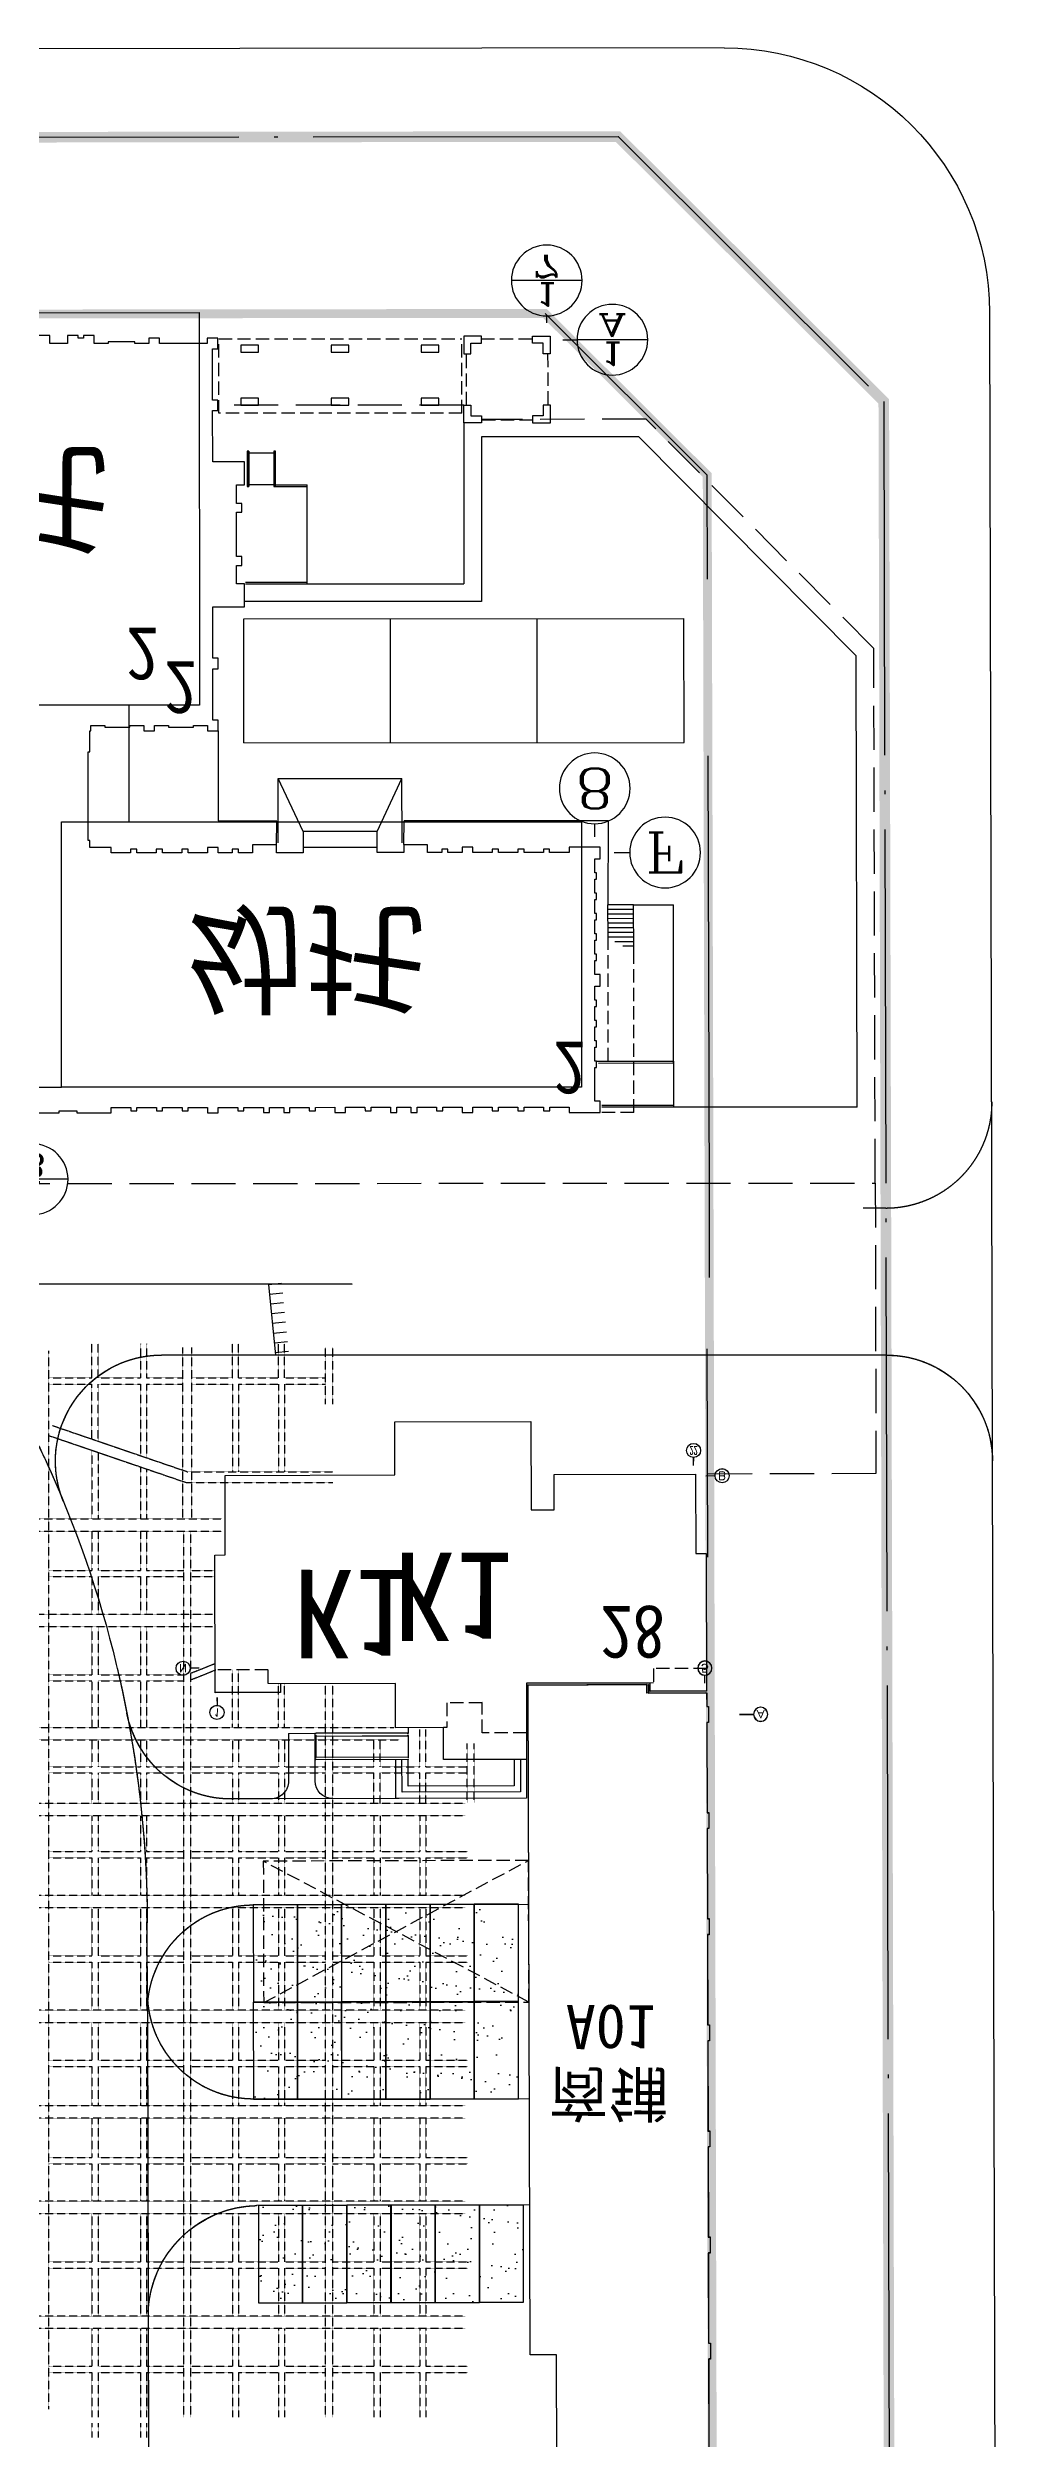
# Model space of a CAD drawing. Extents: x -1348811 to 123514, y -640545 to 749356.
# Drawn here: x -521983 to -468283, y 192568 to 327737 of the extents above; entities that cross this region are included whole.
import ezdxf
from ezdxf.enums import TextEntityAlignment as Align

# ---------------------------------------------------------------- set-up
doc = ezdxf.new("R2010")
doc.units = 0
doc.header["$LTSCALE"] = 10
doc.header["$MEASUREMENT"] = 0
for name, pattern in [('DASH', [0.35, 0.25, -0.1]), ('DASHDOT', [25.4, 12.7, -6.35, 0, -6.35]), ('DASHED2', [0.375, 0.25, -0.125]), ('DOTE', [2.42, 2, -0.2, 0.02, -0.2])]:
    doc.linetypes.add(name, pattern=pattern)
doc.layers.get('0').update_dxf_attribs({"linetype": 'CONTINUOUS'})
for name, color, linetype in [('AXIS', 3, 'CONTINUOUS'), ('AXIS_TEXT', 7, 'CONTINUOUS'), ('BEAM', 4, 'DASHED2'), ('BEAM_SE', 144, 'DASHED2'), ('BG', 40, 'CONTINUOUS'), ('car', 62, 'CONTINUOUS'), ('PUB_HATCH', 9, 'CONTINUOUS'), ('road', 7, 'CONTINUOUS'), ('STAIR', 9, 'CONTINUOUS'), ('STAIRS', 9, 'CONTINUOUS'), ('WINDOW', 4, 'CONTINUOUS'), ('商铺', 7, 'CONTINUOUS'), ('围墙', 6, 'CONTINUOUS'), ('图框', 7, 'CONTINUOUS'), ('层数', 252, 'CONTINUOUS'), ('控制线', 5, 'CONTINUOUS'), ('楼号', 252, 'CONTINUOUS'), ('消防登高场地', 3, 'CONTINUOUS'), ('道路名', 7, 'CONTINUOUS'), ('铺地', 142, 'CONTINUOUS'), ('面积', 5, 'CONTINUOUS'), ('高层住宅轮廓线', 7, 'CONTINUOUS')]:
    doc.layers.add(name, color=color, linetype=linetype)
doc.styles.add('2', font='')
doc.styles.add('_TCH_AXIS', font='COMPLEX', dxfattribs={"bigfont": 'GBCBIG'})
doc.styles.add('COMPLEX', font='COMPLEX')
doc.styles.add('黑体', font='simhei.ttf')
doc.styles.get('2').set_extended_font_data('SimSun')

# ---------------------------------------------------------------- blocks, each defined once
blk = doc.blocks.new('_AXISO')
blk.add_circle((0, 0), 0.5)
at = {"layer": 'AXIS_TEXT', "style": 'COMPLEX', "width": 1.041667}
blk.add_attdef('A', text='', height=0.56, dxfattribs=at).set_placement((-0.25, -0.28), (0.25, -0.28), align=Align.FIT)
blk = doc.blocks.new('j11')
at = {"layer": 'AXIS'}
for p, q in [((-9.37, 18.67), (-9.25, 19.11)), ((-10.77, 17.34), (-11.26, 17.47)), ((13.25, -1), (13.14, -1.43)), ((14.07, -0.62), (14.57, -0.76))]:
    blk.add_line(p, q, dxfattribs=at)
at = {"layer": 'STAIR'}
for p, q in [((-3.41, 19.33), (-3.1, 20.48)), ((1.63, 17.95), (1.94, 19.11)), ((2.06, 19.55), (2.06, 19.55)), ((1.51, 17.52), (1.59, 17.81))]:
    blk.add_line(p, q, dxfattribs=at)
for points in [[(-3.08, 20.53), (-3.1, 20.48), (1.94, 19.11), (1.95, 19.16)], [(1.97, 19.21), (1.98, 19.26), (-3.06, 20.63), (-3.07, 20.58)], [(8.45, 17.5), (8.45, 17.5), (9.02, 19.62), (1.88, 21.56), (1.31, 19.44)], [(8.11, 17.59), (8.59, 19.37), (2.13, 21.13), (1.64, 19.35)], [(7.77, 17.68), (8.16, 19.13), (2.38, 20.7), (1.98, 19.26)], [(1.6, 17.86), (1.59, 17.81), (-3.45, 19.18), (-3.44, 19.23)], [(-3.42, 19.28), (-3.41, 19.33), (1.63, 17.95), (1.61, 17.91)]]:
    blk.add_lwpolyline(points, dxfattribs=at)
at = {"layer": '高层住宅轮廓线'}
blk.add_lwpolyline([(-9.54, 18.44), (-11.58, 10.93), (-11.01, 10.77), (-12.19, 6.43), (-2.93, 3.91), (-3.71, 1.01), (3.71, -1.01), (5.03, 3.81), (6.28, 3.47), (5.76, 1.54), (13.48, -0.56), (14.66, 3.78), (15.24, 3.62), (17.28, 11.13), (14.2, 11.97), (14.07, 11.52), (7.32, 13.35), (8.45, 17.5), (3.91, 18.73), (3.44, 16.99), (0.83, 17.7), (0.18, 15.29), (-6.1, 17), (-5.97, 17.46), (-5.97, 17.46), (-5.97, 17.46), (-9.54, 18.44)], dxfattribs=at)
at = {"layer": '高层住宅轮廓线', "linetype": 'DASH', "ltscale": 0.3}
for points in [[(-6.1, 17), (-6.78, 17.16), (-6.98, 16.41), (-9.88, 17.2)], [(8.05, 16.05), (5.64, 16.71), (5.19, 15.06), (3.26, 15.59), (3.63, 16.94), (3.44, 16.99)], [(16.95, 9.89), (14.05, 10.68), (14.26, 11.46), (14.07, 11.52)]]:
    blk.add_lwpolyline(points, dxfattribs=at)
at = {"layer": 'AXIS'}
ref = blk.add_blockref('_AXISO', (-9.15, 19.49), dxfattribs=dict(at, xscale=-0.8000000000032428, yscale=0.8000000000029104, zscale=0.8, rotation=344.7617209978861))
ref.add_attrib('A', '1', dxfattribs={"layer": 'AXIS_TEXT', "height": 0.453, "rotation": 344.7617, "style": '_TCH_AXIS', "width": 2.333333}).set_placement((-9.43, 19.33), (-8.99, 19.22), align=Align.FIT)
ref = blk.add_blockref('_AXISO', (-11.65, 17.58), dxfattribs=dict(at, xscale=-0.8000000000032428, yscale=0.8000000000029104, zscale=0.8, rotation=344.7617209978861))
ref.add_attrib('A', 'N', dxfattribs={"layer": 'AXIS_TEXT', "height": 0.453, "rotation": 344.7617, "style": '_TCH_AXIS', "width": 1.105263}).set_placement((-11.93, 17.42), (-11.49, 17.3), align=Align.FIT)
ref = blk.add_blockref('_AXISO', (13.03, -1.82), dxfattribs=dict(at, xscale=-0.8000000000032429, yscale=0.8000000000029104, zscale=0.8, rotation=344.761720997886))
ref.add_attrib('A', '22', dxfattribs={"layer": 'AXIS_TEXT', "height": 0.453, "rotation": 344.7617, "style": '_TCH_AXIS', "width": 0.617647}).set_placement((12.75, -1.98), (13.19, -2.1), align=Align.FIT)
ref = blk.add_blockref('_AXISO', (14.96, -0.86), dxfattribs=dict(at, xscale=-0.8000000000032429, yscale=0.8000000000029104, zscale=0.8, rotation=344.761720997886))
ref.add_attrib('A', 'B', dxfattribs={"layer": 'AXIS_TEXT', "height": 0.453, "rotation": 344.7617, "style": '_TCH_AXIS', "width": 1.235294}).set_placement((14.68, -1.02), (15.11, -1.14), align=Align.FIT)
blk = doc.blocks.new('sp3')
at = {"layer": 'AXIS'}
for p, q in [((1.6, 50.18), (1.6, 50.71)), ((0.27, 48.2), (-0.48, 48.2)), ((11.95, 1.7), (12.75, 1.7)), ((10, -0.08), (10, -0.52))]:
    blk.add_line(p, q, dxfattribs=at)
at = {"layer": '高层住宅轮廓线'}
blk.add_lwpolyline([(10.1, 49.9), (1.5, 49.9), (1.5, 37.88), (0, 37.88), (0, 0), (6.8, 0), (6.8, 0.48), (10.1, 0.48), (10.1, 1.25), (10.2, 1.25), (10.2, 2.15), (10.1, 2.15), (10.1, 7.25), (10.2, 7.25), (10.2, 8.15), (10.1, 8.15), (10.1, 13.25), (10.2, 13.25), (10.2, 14.15), (10.1, 14.15), (10.1, 19.25), (10.2, 19.25), (10.2, 20.15), (10.1, 20.15), (10.1, 25.25), (10.2, 25.25), (10.2, 26.15), (10.1, 26.15), (10.1, 31.25), (10.2, 31.25), (10.2, 32.15), (10.1, 32.15), (10.1, 37.25), (10.2, 37.25), (10.2, 38.15), (10.1, 38.15), (10.1, 43.25), (10.2, 43.25), (10.2, 44.15), (10.1, 44.15), (10.1, 47.75), (10.2, 47.75), (10.2, 48.65), (10.1, 48.65), (10.1, 49.9)], dxfattribs=at)
at = {"layer": 'AXIS'}
ref = blk.add_blockref('_AXISO', (1.6, 51.11), dxfattribs=dict(at, xscale=0.8000000000029104, yscale=0.8000000000029104, zscale=0.8))
ref.add_attrib('A', '2', dxfattribs={"layer": 'AXIS_TEXT', "height": 0.453, "style": '_TCH_AXIS', "width": 1.5}).set_placement((1.37, 50.88), (1.83, 50.88), align=Align.FIT)
ref = blk.add_blockref('_AXISO', (-0.88, 48.2), dxfattribs=dict(at, xscale=0.8000000000029104, yscale=0.8000000000029104, zscale=0.8))
ref.add_attrib('A', 'J', dxfattribs={"layer": 'AXIS_TEXT', "height": 0.453, "style": '_TCH_AXIS', "width": 1.909091}).set_placement((-1.11, 47.97), (-0.65, 47.97), align=Align.FIT)
ref = blk.add_blockref('_AXISO', (13.15, 1.7), dxfattribs=dict(at, xscale=0.8000000000029104, yscale=0.8000000000029102, zscale=0.8))
ref.add_attrib('A', 'A', dxfattribs={"layer": 'AXIS_TEXT', "height": 0.453, "style": '_TCH_AXIS', "width": 1.166667}).set_placement((12.93, 1.47), (13.38, 1.47), align=Align.FIT)
ref = blk.add_blockref('_AXISO', (10, -0.92), dxfattribs=dict(at, xscale=0.8000000000029095, yscale=0.8000000000029104, zscale=0.8))
ref.add_attrib('A', '5', dxfattribs={"layer": 'AXIS_TEXT', "height": 0.453, "style": '_TCH_AXIS', "width": 1.5}).set_placement((9.77, -1.14), (10.23, -1.14), align=Align.FIT)
blk = doc.blocks.new('A$C0E591078')
at = {"layer": 'road', "linetype": 'DASH', "ltscale": 10}
for p, q in [((112.38, 79.98), (131.34, 149.65)), ((112.36, 79.89), (111.07, 75.15))]:
    blk.add_line(p, q, dxfattribs=at)
blk.add_arc((50.28, 91.68), 63, 299.781, 344.781, dxfattribs=at)
at = {"layer": '商铺'}
for p, q in [((91.21, 31.56), (94.1, 30.78)), ((92.15, 8.94), (93.87, 15.31))]:
    blk.add_line(p, q, dxfattribs=at)
for points in [[(90.2, 16.3), (118.59, 8.65), (122.49, 23.13), (94.1, 30.78)], [(68.8, -7.76), (90.23, -13.54), (96.01, 7.9), (74.58, 13.67)]]:
    blk.add_lwpolyline(points, close=True, dxfattribs=at)
at = {"layer": '铺地', "linetype": 'DASH', "ltscale": 10}
for p, q in [((136.1, 84.92), (121.21, 88.97)), ((134.53, 79.13), (119.48, 83.21)), ((131.64, 68.54), (116.6, 72.61)), ((123, 64.65), (113.83, 67.15)), ((136.3, 46.93), (133.2, 35.57)), ((143.09, 33.27), (103.5, 43.94)), ((112.87, 37.27), (93.52, 42.48)), ((132.28, 31.65), (131.11, 27.3)), ((131.11, 27.3), (120.36, -12.14)), ((140.9, 25.27), (139.66, 25.6)), ((120.36, -12.14), (109.13, -18.58))]:
    blk.add_line(p, q, dxfattribs=at)
for centre, radius, start, end in [((122.95, 94.99), 6.26, 167.1879, 253.7843), ((117.91, 77.41), 6, 74.8274, 164.8274), ((118.17, 78.4), 6, 164.781, 254.781), ((112.26, 61.36), 6, 74.7817, 153.9282), ((105.06, 49.73), 6, 142.5552, 254.926), ((144.65, 39.07), 6, 254.926, 344.781), ((139.33, 19.48), 6, 344.781, 74.926)]:
    blk.add_arc(centre, radius, start, end, dxfattribs=at)
at = {"layer": '面积', "color": 1, "linetype": 'DOTE'}
blk.add_lwpolyline([(0.42, 0.47), (110.51, -29.31), (128.92, -18.75), (198.5, 236.99), (187.45, 250.86, 0.004195), (167.59, 249.77), (66.13, 243.36), (0.42, 0.47)], format="xyb", close=True, dxfattribs=at)
at = {"linetype": 'ByBlock'}
for name, p, rotation in [('j11', (137.21, 102.86), 359.9936660158893), ('sp3', (128.37, 56.56), 344.7553870049595), ('j11', (120.93, 43.14), 359.9936660071348)]:
    blk.add_blockref(name, p, dxfattribs=dict(at, rotation=rotation))
at = {"layer": '层数', "style": '2', "width": 0.9}
for s, p in [('28', (131.15, 51.18)), ('2', (90.87, 4.74))]:
    blk.add_text(s, height=3, rotation=345, dxfattribs=at).set_placement(p)
at = {"layer": '楼号', "style": '黑体'}
for s, p in [('K1', (113.83, 53.73)), ('幼托', (98.29, 19.5)), ('幼托', (74.23, -0.95))]:
    blk.add_text(s, height=5, rotation=345, dxfattribs=at).set_placement(p)
blk = doc.blocks.new('lll')
at = {"layer": 'BEAM'}
for p, q in [((72146, -95426), (72146, -155260)), ((79773, -94976), (79773, -145026)), ((80173, -94976), (80173, -145026)), ((87796, -94976), (87796, -136360)), ((88196, -94976), (88196, -136360)), ((95696, -99976), (296, -99976)), ((95696, -100676), (296, -100676)), ((95696, -106476), (296, -106476)), ((95696, -107176), (296, -107176)), ((95696, -111876), (47746, -111876)), ((95696, -112576), (47746, -112576)), ((95696, -117276), (47746, -117276)), ((95696, -117976), (47746, -117976)), ((95696, -123776), (296, -123776)), ((95696, -124476), (296, -124476)), ((95696, -128976), (146, -128976)), ((95696, -129676), (146, -129676)), ((95796, -129726), (95796, -133065)), ((96196, -129726), (96196, -133065)), ((56246, -133276), (91957, -133276)), ((56246, -133976), (91657, -133976)), ((53732, -139676), (81390, -139676)), ((53732, -140376), (81390, -140376)), ((53232, -145076), (81924, -145076)), ((53232, -145776), (81924, -145776)), ((79723, -145826), (79723, -155460)), ((80223, -145826), (80223, -155460)), ((72149, -150476), (79923, -147817)), ((72343, -151043), (80023, -148417)), ((79923, -147817), (88196, -147817)), ((80023, -148417), (88196, -148417)), ((87796, -152260), (87796, -155460)), ((88196, -152260), (88196, -155460))]:
    blk.add_line(p, q, dxfattribs=at)
at = {"layer": 'BEAM_SE'}
for p, q in [((74571, -94626), (74571, -93826)), ((74921, -94626), (74921, -93826)), ((77321, -94626), (77321, -93826)), ((77671, -94626), (77671, -93826)), ((74571, -97501), (74571, -94976)), ((74921, -97501), (74921, -94976)), ((77321, -97501), (77321, -94976)), ((77671, -97501), (77671, -94976)), ((82521, -97501), (82521, -94976)), ((82871, -97501), (82871, -94976)), ((85121, -97501), (85121, -94976)), ((85471, -97501), (85471, -94976)), ((90521, -97501), (90521, -94976)), ((90871, -97501), (90871, -94976)), ((93121, -97501), (93121, -94976)), ((93471, -97501), (93471, -94976)), ((72146, -97501), (74571, -97501)), ((72146, -97851), (74571, -97851)), ((74571, -99976), (74571, -97851)), ((74921, -97501), (77321, -97501)), ((74921, -97851), (77321, -97851)), ((74921, -99976), (74921, -97851)), ((77321, -99976), (77321, -97851)), ((77671, -97501), (79773, -97501)), ((77671, -97851), (79773, -97851)), ((77671, -99976), (77671, -97851)), ((80173, -97501), (82521, -97501)), ((80173, -97851), (82521, -97851)), ((82521, -99976), (82521, -97851)), ((82871, -97501), (85121, -97501)), ((82871, -97851), (85121, -97851)), ((82871, -99976), (82871, -97851)), ((85121, -99976), (85121, -97851)), ((85471, -97501), (87796, -97501)), ((85471, -97851), (87796, -97851)), ((85471, -99976), (85471, -97851)), ((88196, -97501), (90521, -97501)), ((88196, -97851), (90521, -97851)), ((90521, -99976), (90521, -97851)), ((90871, -97501), (93121, -97501)), ((90871, -97851), (93121, -97851)), ((90871, -99976), (90871, -97851)), ((93121, -99976), (93121, -97851)), ((93471, -97501), (95846, -97501)), ((93471, -97851), (95846, -97851)), ((93471, -99976), (93471, -97851)), ((74571, -103401), (74571, -100676)), ((74921, -103401), (74921, -100676)), ((77321, -103401), (77321, -100676)), ((77671, -103401), (77671, -100676)), ((82521, -103401), (82521, -100676)), ((82871, -103401), (82871, -100676)), ((85121, -103401), (85121, -100676)), ((85471, -103401), (85471, -100676)), ((90521, -103401), (90521, -100676)), ((90871, -103401), (90871, -100676)), ((93121, -103401), (93121, -100676)), ((93471, -103401), (93471, -100676)), ((72146, -103401), (74571, -103401)), ((72146, -103751), (74571, -103751)), ((74571, -106476), (74571, -103751)), ((74921, -103401), (77321, -103401)), ((74921, -103751), (77321, -103751)), ((74921, -106476), (74921, -103751)), ((77321, -106476), (77321, -103751)), ((77671, -103401), (79773, -103401)), ((77671, -103751), (79773, -103751)), ((77671, -106476), (77671, -103751)), ((80173, -103401), (82521, -103401)), ((80173, -103751), (82521, -103751)), ((82521, -106476), (82521, -103751)), ((82871, -103401), (85121, -103401)), ((82871, -103751), (85121, -103751)), ((82871, -106476), (82871, -103751)), ((85121, -106476), (85121, -103751)), ((85471, -103401), (87796, -103401)), ((85471, -103751), (87796, -103751)), ((85471, -106476), (85471, -103751)), ((88196, -103401), (90521, -103401)), ((88196, -103751), (90521, -103751)), ((90521, -106476), (90521, -103751)), ((90871, -103401), (93121, -103401)), ((90871, -103751), (93121, -103751)), ((90871, -106476), (90871, -103751)), ((93121, -106476), (93121, -103751)), ((93471, -103401), (95846, -103401)), ((93471, -103751), (95846, -103751)), ((93471, -106476), (93471, -103751)), ((74571, -109301), (74571, -107176)), ((74921, -109301), (74921, -107176)), ((77321, -109301), (77321, -107176)), ((77671, -109301), (77671, -107176)), ((82521, -109301), (82521, -107176)), ((82871, -109301), (82871, -107176)), ((85121, -109301), (85121, -107176)), ((85471, -109301), (85471, -107176)), ((90521, -109301), (90521, -107176)), ((90871, -109301), (90871, -107176)), ((93121, -109301), (93121, -107176)), ((93471, -109301), (93471, -107176)), ((72146, -109301), (74571, -109301)), ((74921, -109301), (77321, -109301)), ((77671, -109301), (79773, -109301)), ((80173, -109301), (82521, -109301)), ((82871, -109301), (85121, -109301)), ((85471, -109301), (87796, -109301)), ((88196, -109301), (90521, -109301)), ((90871, -109301), (93121, -109301)), ((93471, -109301), (95846, -109301)), ((72146, -109651), (74571, -109651)), ((74571, -111876), (74571, -109651)), ((74921, -109651), (77321, -109651)), ((74921, -111876), (74921, -109651)), ((77321, -111876), (77321, -109651)), ((77671, -109651), (79773, -109651)), ((77671, -111876), (77671, -109651)), ((80173, -109651), (82521, -109651)), ((82521, -111876), (82521, -109651)), ((82871, -109651), (85121, -109651)), ((82871, -111876), (82871, -109651)), ((85121, -111876), (85121, -109651)), ((85471, -109651), (87796, -109651)), ((85471, -111876), (85471, -109651)), ((88196, -109651), (90521, -109651)), ((90521, -111876), (90521, -109651)), ((90871, -109651), (93121, -109651)), ((90871, -111876), (90871, -109651)), ((93121, -111876), (93121, -109651)), ((93471, -109651), (95846, -109651)), ((93471, -111876), (93471, -109651)), ((74571, -114801), (74571, -112576)), ((74921, -114801), (74921, -112576)), ((77321, -114801), (77321, -112576)), ((77671, -114801), (77671, -112576)), ((82521, -114801), (82521, -112576)), ((82871, -114801), (82871, -112576)), ((85121, -114801), (85121, -112576)), ((85471, -114801), (85471, -112576)), ((90521, -114801), (90521, -112576)), ((90871, -114801), (90871, -112576)), ((93121, -114801), (93121, -112576)), ((93471, -114801), (93471, -112576)), ((72146, -114801), (74571, -114801)), ((74921, -114801), (77321, -114801)), ((77671, -114801), (79773, -114801)), ((80173, -114801), (82521, -114801)), ((82871, -114801), (85121, -114801)), ((85471, -114801), (87796, -114801)), ((88196, -114801), (90521, -114801)), ((90871, -114801), (93121, -114801)), ((93471, -114801), (95846, -114801)), ((72146, -115151), (74571, -115151)), ((74571, -117276), (74571, -115151)), ((74921, -115151), (77321, -115151)), ((74921, -117276), (74921, -115151)), ((77321, -117276), (77321, -115151)), ((77671, -115151), (79773, -115151)), ((77671, -117276), (77671, -115151)), ((80173, -115151), (82521, -115151)), ((82521, -117276), (82521, -115151)), ((82871, -115151), (85121, -115151)), ((82871, -117276), (82871, -115151)), ((85121, -117276), (85121, -115151)), ((85471, -115151), (87796, -115151)), ((85471, -117276), (85471, -115151)), ((88196, -115151), (90521, -115151)), ((90521, -117276), (90521, -115151)), ((90871, -115151), (93121, -115151)), ((90871, -117276), (90871, -115151)), ((93121, -117276), (93121, -115151)), ((93471, -115151), (95846, -115151)), ((93471, -117276), (93471, -115151)), ((74571, -120701), (74571, -117976)), ((74921, -120701), (74921, -117976)), ((77321, -120701), (77321, -117976)), ((77671, -120701), (77671, -117976)), ((82521, -120701), (82521, -117976)), ((82871, -120701), (82871, -117976)), ((85121, -120701), (85121, -117976)), ((85471, -120701), (85471, -117976)), ((90521, -120701), (90521, -117976)), ((90871, -120701), (90871, -117976)), ((93121, -120701), (93121, -117976)), ((93471, -120701), (93471, -117976)), ((72146, -120701), (74571, -120701)), ((72146, -121051), (74571, -121051)), ((74571, -123776), (74571, -121051)), ((74921, -120701), (77321, -120701)), ((74921, -121051), (77321, -121051)), ((74921, -123776), (74921, -121051)), ((77321, -123776), (77321, -121051)), ((77671, -120701), (79773, -120701)), ((77671, -121051), (79773, -121051)), ((77671, -123776), (77671, -121051)), ((80173, -120701), (82521, -120701)), ((80173, -121051), (82521, -121051)), ((82521, -123776), (82521, -121051)), ((82871, -120701), (85121, -120701)), ((82871, -121051), (85121, -121051)), ((82871, -123776), (82871, -121051)), ((85121, -123776), (85121, -121051)), ((85471, -120701), (87796, -120701)), ((85471, -121051), (87796, -121051)), ((85471, -123776), (85471, -121051)), ((88196, -120701), (90521, -120701)), ((88196, -121051), (90521, -121051)), ((90521, -123776), (90521, -121051)), ((90871, -120701), (93121, -120701)), ((90871, -121051), (93121, -121051)), ((90871, -123776), (90871, -121051)), ((93121, -123776), (93121, -121051)), ((93471, -120701), (95846, -120701)), ((93471, -121051), (95846, -121051)), ((93471, -123776), (93471, -121051)), ((74571, -126601), (74571, -124476)), ((74921, -126601), (74921, -124476)), ((77321, -126601), (77321, -124476)), ((77671, -126601), (77671, -124476)), ((82521, -126601), (82521, -124476)), ((82871, -126601), (82871, -124476)), ((85121, -126601), (85121, -124476)), ((85471, -126601), (85471, -124476)), ((90521, -126601), (90521, -124476)), ((90871, -126601), (90871, -124476)), ((93121, -126601), (93121, -124476)), ((93471, -126601), (93471, -124476)), ((72146, -126601), (74571, -126601)), ((72146, -126951), (74571, -126951)), ((74571, -128976), (74571, -126951)), ((74921, -126601), (77321, -126601)), ((74921, -126951), (77321, -126951)), ((74921, -128976), (74921, -126951)), ((77321, -128976), (77321, -126951)), ((77671, -126601), (79773, -126601)), ((77671, -126951), (79773, -126951)), ((77671, -128976), (77671, -126951)), ((80173, -126601), (82521, -126601)), ((80173, -126951), (82521, -126951)), ((82521, -128976), (82521, -126951)), ((82871, -126601), (85121, -126601)), ((82871, -126951), (85121, -126951)), ((82871, -128976), (82871, -126951)), ((85121, -128976), (85121, -126951)), ((85471, -126601), (87796, -126601)), ((85471, -126951), (87796, -126951)), ((85471, -128976), (85471, -126951)), ((88196, -126601), (90521, -126601)), ((88196, -126951), (90521, -126951)), ((90521, -128976), (90521, -126951)), ((90871, -126601), (93121, -126601)), ((90871, -126951), (93121, -126951)), ((90871, -128976), (90871, -126951)), ((93121, -128976), (93121, -126951)), ((93471, -126601), (95846, -126601)), ((93471, -126951), (95846, -126951)), ((93471, -128976), (93471, -126951)), ((74571, -131401), (74571, -129676)), ((74921, -131401), (74921, -129676)), ((77321, -131401), (77321, -129676)), ((77671, -131401), (77671, -129676)), ((82521, -131401), (82521, -129676)), ((82871, -131401), (82871, -129676)), ((85121, -131401), (85121, -129676)), ((85471, -131401), (85471, -129676)), ((90521, -129676), (90521, -131401)), ((90871, -129676), (90871, -131401)), ((93121, -129676), (93121, -131401)), ((93471, -129676), (93471, -131401)), ((72146, -131401), (74571, -131401)), ((72146, -131751), (74571, -131751)), ((74571, -133276), (74571, -131751)), ((74921, -131401), (77321, -131401)), ((74921, -131751), (77321, -131751)), ((74921, -133276), (74921, -131751)), ((77321, -133276), (77321, -131751)), ((77671, -131401), (79773, -131401)), ((77671, -131751), (79773, -131751)), ((77671, -133276), (77671, -131751)), ((80173, -131401), (82521, -131401)), ((80173, -131751), (82521, -131751)), ((82521, -133276), (82521, -131751)), ((82871, -131401), (85121, -131401)), ((82871, -131751), (85121, -131751)), ((82871, -133276), (82871, -131751)), ((85121, -133276), (85121, -131751)), ((85471, -131401), (87796, -131401)), ((85471, -131751), (87796, -131751)), ((85471, -133276), (85471, -131751)), ((88196, -131401), (90521, -131401)), ((88196, -131751), (90521, -131751)), ((90521, -131751), (90521, -133276)), ((90871, -131401), (93121, -131401)), ((90871, -131751), (90871, -133276)), ((90871, -131751), (93121, -131751)), ((93121, -131751), (93121, -133856)), ((93471, -131401), (95796, -131401)), ((93471, -131751), (93471, -133857)), ((93471, -131751), (95796, -131751)), ((74571, -136601), (74571, -133976)), ((74921, -136601), (74921, -133976)), ((77321, -136601), (77321, -133976)), ((77671, -136601), (77671, -133976)), ((82521, -133976), (82521, -137231)), ((82871, -133976), (82871, -137231)), ((85121, -133976), (85121, -136433)), ((85471, -133976), (85471, -136433)), ((72146, -136601), (74571, -136601)), ((72146, -136951), (74571, -136951)), ((74571, -139676), (74571, -136951)), ((74921, -136601), (77321, -136601)), ((74921, -136951), (77321, -136951)), ((74921, -139676), (74921, -136951)), ((77321, -139676), (77321, -136951)), ((77671, -136601), (79773, -136601)), ((77671, -136951), (79773, -136951)), ((77671, -139676), (77671, -136951)), ((80173, -136667), (81587, -137231)), ((80173, -137044), (81546, -137591)), ((74571, -142501), (74571, -140376)), ((74921, -142501), (74921, -140376)), ((77321, -142501), (77321, -140376)), ((77671, -142501), (77671, -140376)), ((72146, -142501), (74571, -142501)), ((72146, -142851), (74571, -142851)), ((74571, -145076), (74571, -142851)), ((74921, -142501), (77321, -142501)), ((74921, -142851), (77321, -142851)), ((74921, -145076), (74921, -142851)), ((77321, -145076), (77321, -142851)), ((77671, -142501), (79773, -142501)), ((77671, -142851), (79773, -142851)), ((77671, -145076), (77671, -142851)), ((80173, -142501), (81532, -142501)), ((80173, -142851), (81531, -142851)), ((74571, -149647), (74571, -145776)), ((74921, -149528), (74921, -145776)), ((77321, -148707), (77321, -145776)), ((77671, -148587), (77671, -145776)), ((82521, -153385), (82521, -148417)), ((82871, -153385), (82871, -148417)), ((85121, -153385), (85121, -148417)), ((85471, -153385), (85471, -148417)), ((77321, -153385), (77321, -149341)), ((77671, -153385), (77671, -149221)), ((74571, -150282), (74571, -153385)), ((74921, -150162), (74921, -153385)), ((72146, -153385), (74571, -153385)), ((72146, -153735), (74571, -153735)), ((74571, -153735), (74571, -155660)), ((74921, -153385), (77321, -153385)), ((74921, -153735), (74921, -155660)), ((74921, -153735), (77321, -153735)), ((77321, -155660), (77321, -153735)), ((77671, -153385), (79723, -153385)), ((77671, -153735), (79723, -153735)), ((77671, -155660), (77671, -153735)), ((80223, -153385), (82521, -153385)), ((80223, -153735), (82521, -153735)), ((82521, -153735), (82521, -155660)), ((82871, -153385), (85121, -153385)), ((82871, -153735), (85121, -153735)), ((82871, -153735), (82871, -155660)), ((85121, -153735), (85121, -155660)), ((85471, -153385), (87796, -153385)), ((85471, -153735), (87796, -153735)), ((85471, -153735), (85471, -155660))]:
    blk.add_line(p, q, dxfattribs=at)
blk = doc.blocks.new('car')
at = {"layer": 'car', "linetype": 'ByBlock'}
h = blk.add_hatch(dxfattribs=at)
h.set_pattern_fill('AR-SAND', color=256, style=0)
h.set_pattern_definition([(37.5, (-66976.0174, -57495.9294), (-0.062993358, 1.92682377), [0, -1.52, 0, -1.7, 0, -1.625]), (7.5, (-66976.0174, -57495.9294), (1.769776705, 2.822146065), [0, -0.82, 0, -1.37, 0, -0.525]), (327.5, (-66977.2474, -57495.9294), (3.114141862, 0.005659054), [0, -0.5, 0, -1.8, 0, -2.35]), (317.5, (-66977.2474, -57495.9294), (3.006126605, 0.877675565), [0, -0.25, 0, -1.18, 0, -1.35])])
h.paths.add_polyline_path([(0, 5.5), (-2.5, 5.5), (-2.5, 0), (0, 0)])
blk.add_lwpolyline([(-2.5, 5.5), (0, 5.5), (0, 0), (-2.5, 0)], close=True, dxfattribs=at)
blk = doc.blocks.new('yt')
at = {"linetype": 'DASH', "ltscale": 0.3}
for p, q in [((-30.7, 3.85), (-27.25, 3.85)), ((-30.7, 3.85), (-30.7, -3.85)), ((-30.7, -3.85), (-27.25, -3.85)), ((12.75, -6.45), (9.85, -6.45)), ((8.75, -6.85), (-5, -6.85)), ((-5, -6.85), (-5, -11.05)), ((8.75, -6.85), (8.75, -11.05)), ((9, -7.3), (9, -10.2)), ((13.6, -10.2), (13.6, -7.3)), ((-5, -11.05), (8.75, -11.05)), ((9.85, -11.05), (12.75, -11.05))]:
    blk.add_line(p, q, dxfattribs=at)
blk.add_line((-1.9, -2.8), (-3.3, -2.8))
blk.add_lwpolyline([(-5.35, -10.5), (-5.05, -10.5), (-5.05, -11.1), (-5.65, -11.1), (-5.65, -10.8), (-8.35, -10.8), (-8.35, -11.1), (-8.95, -11.1), (-8.95, -10.8), (-9.75, -10.8), (-9.75, -10.9), (-11.25, -10.9), (-11.25, -10.8), (-12.05, -10.8), (-12.05, -11.25), (-12.65, -11.25), (-12.65, -11.1), (-12.95, -11.1), (-12.95, -11.25), (-13.55, -11.25), (-13.55, -10.8), (-14.55, -10.8), (-14.55, -11.25), (-17.75, -11.25), (-17.75, -10.8), (-18.75, -10.8), (-18.75, -11.25), (-19.35, -11.25), (-19.35, -11.1), (-19.62, -11.1), (-19.65, -11.1), (-19.65, -11.25), (-20.25, -11.25), (-20.25, -10.8), (-21.05, -10.8), (-21.05, -10.9), (-22.55, -10.9), (-22.55, -10.8), (-23.35, -10.8), (-23.35, -11.1), (-23.95, -11.1), (-23.95, -10.8), (-26.65, -10.8), (-26.65, -11.1), (-27.25, -11.1), (-27.25, -10.5), (-26.95, -10.5), (-26.95, -9.7), (-27.05, -9.7), (-27.05, -8.4), (-26.95, -8.4), (-26.95, -7.6), (-27.25, -7.6), (-27.25, -7), (-26.95, -7), (-26.95, -6.2), (-27.05, -6.2), (-27.05, -4.9), (-26.95, -4.9), (-26.95, -4.1), (-27.25, -4.1), (-27.25, -3.1), (-26.95, -3.1), (-26.95, -2.1), (-27.05, -2.1), (-27.05, 2.1), (-26.95, 2.1), (-26.95, 3.1), (-27.25, 3.1), (-27.25, 4.1), (-26.95, 4.1), (-26.95, 4.9), (-27.05, 4.9), (-27.05, 6.2), (-26.95, 6.2), (-26.95, 7), (-27.25, 7), (-27.25, 7.6), (-26.95, 7.6), (-26.95, 8.4), (-27.05, 8.4), (-27.05, 9.7), (-26.95, 9.7), (-26.95, 10.5), (-27.25, 10.5), (-27.25, 11.1), (-26.65, 11.1), (-26.65, 10.8), (-25.85, 10.8), (-25.85, 10.9), (-24.45, 10.9), (-24.45, 10.8), (-23.65, 10.8), (-23.65, 11.1), (-23.05, 11.1), (-23.05, 10.8), (-20.05, 10.8), (-20.05, 11.1), (-19.45, 11.1), (-19.45, 10.8), (-18.65, 10.8), (-18.65, 10.9), (-17.25, 10.9), (-17.25, 10.8), (-16.45, 10.8), (-16.45, 11.1), (-15.95, 11.1), (-15.85, 11.1), (-15.85, 12.3), (-15.75, 12.3), (-15.75, 17.3), (-15.85, 17.3), (-15.85, 19.1), (-15.75, 19.1), (-15.75, 24.1), (-15.85, 24.1), (-15.85, 25.9), (-15.75, 25.9), (-15.75, 30.9), (-15.85, 30.9), (-15.85, 32.7), (-14.05, 32.7), (-14.05, 32.6), (-13.05, 32.6), (-13.05, 32.7), (-11.1, 32.7), (-11.1, 32.4), (-10, 32.4), (-10, 32.6), (-9.65, 32.6), (-9.65, 32.4), (-8.55, 32.4), (-8.55, 32.6), (-8.2, 32.6), (-8.2, 32.4), (-7.1, 32.4), (-7.1, 32.6), (-6.75, 32.6), (-6.75, 32.4), (-5.65, 32.4), (-5.65, 32.7), (-5.05, 32.7), (-5.05, 32.4), (-3.95, 32.4), (-3.95, 32.6), (-3.6, 32.6), (-3.6, 32.4), (-2.5, 32.4), (-2.5, 32.7), (-2.15, 32.7), (-2.15, 32.4), (-1.35, 32.4), (-1.35, 32.7), (-1, 32.7), (-1, 32.4), (0.1, 32.4), (0.1, 32.6), (0.45, 32.6), (0.45, 32.4), (1.55, 32.4), (1.55, 32.7), (2.15, 32.7), (2.15, 32.4), (3.25, 32.4), (3.25, 32.6), (3.6, 32.6), (3.6, 32.4), (4.7, 32.4), (4.7, 32.7), (5.05, 32.7), (5.05, 32.4), (5.85, 32.4), (5.85, 32.7), (6.2, 32.7), (6.2, 32.4), (7.3, 32.4), (7.3, 32.6), (7.65, 32.6), (7.65, 32.4), (8.75, 32.4), (8.75, 32.7), (9.35, 32.7), (9.35, 32.4), (10.45, 32.4), (10.45, 32.6), (10.8, 32.6), (10.8, 32.4), (11.9, 32.4), (11.9, 32.6), (12.25, 32.6), (12.25, 32.4), (13.35, 32.4), (13.35, 32.6), (13.7, 32.6), (13.7, 32.4), (14.8, 32.4), (14.8, 32.7), (16.55, 32.7), (16.55, 32.05), (16.25, 32.05), (16.25, 30.15), (16.35, 30.15), (16.35, 29.8), (16.25, 29.8), (16.25, 29), (16.35, 29), (16.35, 28.65), (16.25, 28.65), (16.25, 27.85), (16.35, 27.85), (16.35, 27.5), (16.25, 27.5), (16.25, 26.7), (16.35, 26.7), (16.35, 26.35), (16.25, 26.35), (16.25, 25.55), (16.55, 25.55), (16.55, 24.9), (16.25, 24.9), (16.25, 24.1), (16.35, 24.1), (16.35, 23.75), (16.25, 23.75), (16.25, 22.95), (16.35, 22.95), (16.35, 22.6), (16.25, 22.6), (16.25, 21.8), (16.35, 21.8), (16.35, 21.45), (16.25, 21.45), (16.25, 20.65), (16.35, 20.65), (16.35, 20.3), (16.25, 20.3), (16.25, 19.5), (16.35, 19.5), (16.35, 19.15), (16.25, 19.15), (16.25, 18.35), (16.55, 18.35), (16.55, 17.7), (14.8, 17.7), (14.8, 18), (13.7, 18), (13.7, 17.8), (13.35, 17.8), (13.35, 18), (12.25, 18), (12.25, 17.8), (11.9, 17.8), (11.9, 18), (10.8, 18), (10.8, 17.8), (10.45, 17.8), (10.45, 18), (9.35, 18), (9.35, 17.7), (8.75, 17.7), (8.75, 18), (7.95, 18), (7.95, 17.8), (7.6, 17.8), (7.6, 18), (6.8, 18), (6.8, 17.55), (5.45, 17.55), (5.45, 18), (3.95, 18), (3.95, 17.7), (-0.25, 17.7), (-0.25, 18), (-1.75, 18), (-1.75, 17.55), (-3.1, 17.55), (-3.1, 18), (-3.9, 18), (-3.9, 17.8), (-4.25, 17.8), (-4.25, 18), (-5.05, 18), (-5.05, 17.7), (-5.65, 17.7), (-5.65, 18), (-6.75, 18), (-6.75, 17.8), (-7.1, 17.8), (-7.1, 18), (-8.2, 18), (-8.2, 17.8), (-8.55, 17.8), (-8.55, 18), (-9.65, 18), (-9.65, 17.8), (-10, 17.8), (-10, 18), (-11.1, 18), (-11.1, 17.7), (-12.3, 17.7), (-12.3, 17.3), (-12.4, 17.3), (-12.4, 12.3), (-12.3, 12.3), (-12.3, 11.1), (-12.25, 11.1), (-12.25, 10.8), (-11.45, 10.8), (-11.45, 10.9), (-10.05, 10.9), (-10.05, 10.8), (-9.25, 10.8), (-9.25, 11.1), (-8.65, 11.1), (-8.65, 10.8), (-7.85, 10.8), (-7.85, 10.9), (-6.45, 10.9), (-6.45, 10.8), (-5.65, 10.8), (-5.65, 11.1), (-5.05, 11.1), (-5.05, 10.5), (-5.35, 10.5), (-5.35, 7.6), (-5.05, 7.6), (-5.05, 7), (-5.35, 7), (-5.35, 4.1), (-3.55, 4.1), (-3.55, 2.8), (-4, 2.8), (-4, 1.75), (-3.7, 1.75), (-3.7, 1.25), (-4, 1.25), (-4, -1.25), (-3.7, -1.25), (-3.7, -1.75), (-4, -1.75), (-4, -2.8), (-3.55, -2.8), (-3.55, -4.1), (-5.35, -4.1), (-5.35, -7), (-5.05, -7), (-5.05, -7.6), (-5.35, -7.6), (-5.35, -10.5)])
at = {"linetype": 'ByBlock'}
for points in [[(-30.2, 3.85), (-30.7, 3.85), (-30.7, 3.35), (-30.2, 3.35), (-30.2, 3.85)], [(-30.2, -3.35), (-30.7, -3.35), (-30.7, -3.85), (-30.2, -3.85), (-30.2, -3.35)]]:
    blk.add_lwpolyline(points, dxfattribs=at)
for points in [[(9.85, -6.3), (8.85, -6.3), (8.85, -7.3), (9.25, -7.3), (9.25, -6.7), (9.85, -6.7)], [(12.75, -6.3), (13.75, -6.3), (13.75, -7.3), (13.35, -7.3), (13.35, -6.7), (12.75, -6.7)], [(-3.75, -7.3), (-2.75, -7.3), (-2.75, -7.7), (-3.75, -7.7)], [(1.35, -7.3), (2.35, -7.3), (2.35, -7.7), (1.35, -7.7)], [(6.45, -7.3), (7.45, -7.3), (7.45, -7.7), (6.45, -7.7)], [(-3.75, -10.3), (-2.75, -10.3), (-2.75, -10.7), (-3.75, -10.7)], [(1.35, -10.3), (2.35, -10.3), (2.35, -10.7), (1.35, -10.7)], [(6.45, -10.3), (7.45, -10.3), (7.45, -10.7), (6.45, -10.7)], [(9.85, -11.2), (8.85, -11.2), (8.85, -10.2), (9.25, -10.2), (9.25, -10.8), (9.85, -10.8)], [(12.75, -11.2), (13.75, -11.2), (13.75, -10.2), (13.35, -10.2), (13.35, -10.8), (12.75, -10.8)]]:
    blk.add_lwpolyline(points, close=True)
at = {"layer": 'AXIS'}
for p, q in [((-13.55, 36.46), (-17.55, 36.46)), ((-15.55, 33.43), (-15.55, 34.46)), ((-17.12, 32.4), (-18.07, 32.4)), ((17.35, 18), (18.23, 18)), ((16.25, 17.11), (16.25, 16.37)), ((-28.5, -10.8), (-29.46, -10.8)), ((-26.95, -12.12), (-26.95, -12.85)), ((13.55, -11.96), (13.55, -12.35)), ((14.45, -11), (15.26, -11)), ((19.26, -11), (15.26, -11)), ((15.55, -14.35), (11.55, -14.35))]:
    blk.add_line(p, q, dxfattribs=at)
for centre in [(-15.55, 36.46), (-20.07, 32.4), (20.23, 18), (16.25, 14.37), (-31.46, -10.8), (17.26, -11), (-26.95, -14.85), (13.55, -14.35)]:
    blk.add_circle(centre, 2, dxfattribs=at)
at = {"layer": 'STAIR'}
for p, q in [((20.7, 32.4), (16.65, 32.4)), ((20.7, 32.3), (16.65, 32.3)), ((20.7, 29.8), (20.7, 32.4)), ((16.45, 29.9), (20.7, 29.9)), ((16.45, 29.8), (20.7, 29.8)), ((-15.75, 20.9), (-17.65, 20.9)), ((-17.65, 20.9), (-17.65, 18.7)), ((-15.75, 20.85), (-17.65, 20.85)), ((-15.85, 18.75), (-17.65, 18.75)), ((-15.85, 18.7), (-17.65, 18.7)), ((-0.25, 16.8), (-0.25, 17.7)), ((3.95, 17.75), (3.95, 16.8)), ((-1.65, 17.45), (-1.65, 13.8)), ((-0.25, 16.8), (-1.65, 13.8)), ((3.95, 16.8), (-0.25, 16.8)), ((3.95, 16.8), (5.35, 13.8)), ((5.35, 17.45), (5.35, 13.8)), ((-1.65, 13.8), (5.35, 13.8)), ((-19.8, 12.85), (-23.25, 12.85)), ((-23.25, 11.15), (-23.25, 12.85)), ((-19.8, 11.15), (-19.8, 12.85)), ((-3.5, 2.8), (0, 2.8)), ((0, 2.8), (0, -2.8)), ((-3.5, 2.7), (0, 2.7)), ((-3.4, -4.7), (-3.4, -2.7)), ((-3.3, -4.7), (-3.3, -2.7)), ((-1.8, -2.7), (0, -2.7)), ((-1.8, -2.8), (0, -2.8)), ((-1.9, -4.6), (-3.3, -4.6))]:
    blk.add_line(p, q, dxfattribs=at)
blk.add_lwpolyline([(-3.4, -2.8), (-3.4, -2.7), (-3.3, -2.7), (-3.3, -4.7), (-3.4, -4.7), (-3.4, -3.6)], dxfattribs=at)
blk.add_lwpolyline([(-1.8, -4.7), (-1.9, -4.7), (-1.9, -2.7), (-1.8, -2.7)], close=True, dxfattribs=at)
at = {"layer": 'WINDOW'}
for p, q in [((-31.51, -10.7), (-30.5, -10.7)), ((-31.51, -10.8), (-30.5, -10.8)), ((-30.5, -10.7), (-30.5, -10.8)), ((-30.5, -10.8), (-30.5, -12.25)), ((-27.5, -10.7), (-27.5, -10.8)), ((-27.5, -10.7), (-27.25, -10.7)), ((-27.5, -10.8), (-27.5, -12.25)), ((-27.5, -10.8), (-27.25, -10.8))]:
    blk.add_line(p, q, dxfattribs=at)
for centre, start, end in [((-30.5, -10.75), 270, 358.0898), ((-27.5, -10.75), 181.9102, 270)]:
    blk.add_arc(centre, 1.5, start, end, dxfattribs=at)
at = {"layer": 'AXIS_TEXT', "style": '_TCH_AXIS'}
for s, height, width, p, p2 in [('1', 1.29, 2.916667, (-16.35, 36.62), (-14.75, 36.62)), ('3', 1.29, 1.875, (-16.35, 35.01), (-14.75, 35.01)), ('H', 2.26, 1.05, (-21.2, 31.27), (-18.94, 31.27)), ('F', 2.26, 1.3125, (19.1, 16.87), (21.37, 16.87)), ('8', 2.26, 1.5, (15.12, 13.24), (17.38, 13.24)), ('A', 2.26, 1.166667, (-32.59, -11.93), (-30.33, -11.93)), ('1', 1.29, 2.916667, (16.45, -10.84), (18.06, -10.84)), ('A', 1.29, 1.458333, (16.45, -12.45), (18.06, -12.45)), ('1', 1.29, 2.916667, (12.75, -14.19), (14.35, -14.19)), ('2', 2.26, 1.5, (-28.08, -15.98), (-25.82, -15.98)), ('7', 1.29, 1.875, (12.75, -15.8), (14.35, -15.8))]:
    blk.add_text(s, height=height, dxfattribs=dict(at, width=width)).set_placement(p, p2, align=Align.FIT)
blk = doc.blocks.new('dfsfdsdfdsfds')
at = {"linetype": 'ByBlock'}
blk.add_lwpolyline([(72.03, -188.98), (68.85, -188.11), (68.72, -188.57), (62.17, -186.78)], dxfattribs=at)
at = {"layer": 'BG'}
blk.add_lwpolyline([(42.17, -204.86), (42.17, -204.86), (43.6, -201.1)], dxfattribs=at)
at = {"layer": 'PUB_HATCH'}
for p, q in [((43.55, -201.24), (44.25, -201.51)), ((43.15, -202.27), (43.85, -202.54)), ((43.35, -201.76), (44.05, -202.02)), ((42.56, -203.82), (43.26, -204.09)), ((42.76, -203.31), (43.46, -203.57)), ((42.95, -202.79), (43.66, -203.06)), ((42.17, -204.86), (42.87, -205.12)), ((42.36, -204.34), (43.07, -204.61))]:
    blk.add_line(p, q, dxfattribs=at)
at = {"layer": 'road', "linetype": 'ByBlock'}
for p, q in [((46.25, -163.38), (65.26, -93.52)), ((46.23, -163.47), (44.94, -168.22))]:
    blk.add_line(p, q, dxfattribs=at)
at = {"layer": 'road', "ltscale": 0.05}
for p, q in [((111.46, -106.08), (84.31, -205.87)), ((84.31, -205.87), (67.27, -268.53)), ((48.88, -279.07), (-54.47, -251.11))]:
    blk.add_line(p, q, dxfattribs=at)
at = {"layer": 'road', "linetype": 'ByBlock'}
blk.add_arc((-15.85, -151.68), 63, 299.781, 344.781, dxfattribs=at)
at = {"layer": 'road', "ltscale": 0.05}
blk.add_arc((52.79, -264.59), 15, 254.862, 344.781, dxfattribs=at)
blk.add_arc((52.79, -264.59), 15, 254.862, 344.781, dxfattribs=at)
blk.add_arc((52.79, -264.59), 15, 254.862, 344.781, dxfattribs=at)
blk.add_arc((52.79, -264.59), 15, 254.862, 344.781, dxfattribs=at)
at = {"layer": 'STAIRS', "linetype": 'DASH', "ltscale": 0.3}
for p, q in [((59.59, -219.62), (57.23, -228.37)), ((59.59, -219.62), (57.76, -219.12)), ((57.44, -222.04), (55.62, -228.77))]:
    blk.add_line(p, q, dxfattribs=at)
at = {"layer": 'STAIRS', "linetype": 'ByBlock'}
blk.add_line((56.81, -221.87), (57.44, -222.04), dxfattribs=at)
at = {"layer": 'STAIRS', "ltscale": 0.3}
for p, q in [((57.23, -228.37), (56.53, -230.95)), ((55.62, -228.77), (55.13, -230.57)), ((56.8, -229.95), (55.4, -229.57)), ((56.87, -229.7), (55.47, -229.32)), ((56.94, -229.45), (55.54, -229.07)), ((57.01, -229.19), (55.61, -228.82)), ((57.08, -228.94), (56.04, -228.66)), ((57.14, -228.69), (56.56, -228.53)), ((56.53, -230.95), (55.13, -230.57)), ((56.6, -230.7), (55.2, -230.32)), ((56.67, -230.45), (55.27, -230.07)), ((56.74, -230.2), (55.34, -229.82))]:
    blk.add_line(p, q, dxfattribs=at)
at = {"layer": '围墙', "linetype": 'DASH'}
blk.add_line((39.91, -255.74), (26.48, -252.12), dxfattribs=at)
for points in [[(73.82, -219.31), (78.13, -203.46), (68.28, -200.78)], [(4.63, -234.67), (11.48, -209.31), (19.58, -204.68), (73.82, -219.31), (65.88, -248.48), (50.08, -257.65), (41.08, -255.22)]]:
    blk.add_lwpolyline(points, dxfattribs=at)
at = {"layer": '控制线', "color": 3, "linetype": 'DASHDOT', "ltscale": 0.01, "const_width": 0.5}
blk.add_lwpolyline([(4.62, -9.74), (116.69, -2.74), (121.39, -8.64), (54.23, -255.5), (42.99, -261.94), (-56.34, -235.07)], close=True, dxfattribs=at)
at = {"layer": '消防登高场地', "linetype": 'DASH', "ltscale": 0.3}
for p, q in [((52.47, -165.57), (64.84, -177.23)), ((66.95, -169.5), (50.37, -173.29))]:
    blk.add_line(p, q, dxfattribs=at)
blk.add_lwpolyline([(52.47, -165.57), (66.95, -169.5), (64.84, -177.23), (50.37, -173.29)], close=True, dxfattribs=at)
at = {"layer": '铺地', "linetype": 'ByBlock'}
for p, q in [((69.97, -158.44), (55.07, -154.39)), ((68.4, -164.23), (53.35, -160.16)), ((65.51, -174.83), (50.47, -170.75)), ((49.87, -176.8), (47.7, -176.21)), ((49.86, -180.63), (50.57, -178.03)), ((56.87, -178.71), (53.24, -177.72)), ((51.31, -181.03), (52.01, -178.43)), ((49.86, -180.63), (51.31, -181.03)), ((76.96, -210.09), (37.37, -199.42)), ((46.74, -206.09), (27.39, -200.88)), ((71.72, -223.2), (61.69, -220.49)), ((61.03, -222.91), (58.71, -231.54)), ((31.28, -234.35), (32.61, -229.42)), ((35.81, -230.28), (32.61, -229.42)), ((36.14, -228.98), (35.81, -230.28)), ((43.09, -230.86), (42.76, -232.16)), ((53.9, -235.16), (55.13, -230.57)), ((56.53, -230.95), (58.71, -231.54)), ((53.9, -235.16), (42.76, -232.16)), ((32.86, -234.07), (31.03, -240.83)), ((32.86, -234.07), (56.9, -240.56)), ((40.87, -236.24), (39.05, -242.99)), ((48.88, -238.4), (47.06, -245.16)), ((56.9, -240.56), (55.07, -247.32)), ((31.03, -240.83), (55.07, -247.32)), ((33.99, -243.68), (42.54, -245.99)), ((40.17, -254.77), (42.54, -245.99))]:
    blk.add_line(p, q, dxfattribs=at)
blk.add_lwpolyline([(71.72, -223.2), (65.02, -247.82), (49.94, -256.58), (41.34, -254.26), (43.76, -245.28), (30.82, -241.79)], dxfattribs=at)
for centre, radius, start, end in [((56.82, -148.37), 6.26, 167.1879, 253.7843), ((51.78, -165.95), 6, 74.8274, 164.8274), ((52.04, -164.96), 6, 164.781, 254.781), ((46.13, -182), 6, 74.7817, 153.9282), ((49.6, -177.77), 1, 344.781, 74.781), ((52.98, -178.69), 1, 74.781, 164.781), ((38.93, -193.63), 6, 142.5552, 254.926), ((78.52, -204.29), 6, 254.926, 344.781)]:
    blk.add_arc(centre, radius, start, end, dxfattribs=at)
at = {"layer": '面积', "color": 1, "linetype": 'DOTE', "const_width": 0.6}
blk.add_lwpolyline([(-65.71, -242.89), (44.38, -272.67), (62.79, -262.12), (132.37, -6.37), (121.32, 7.5, 0.004195), (101.46, 6.41), (0, 0), (-65.71, -242.89)], format="xyb", close=True, dxfattribs=at)
at = {"linetype": 'ByBlock'}
for name, p, rotation in [('j11', (71.08, -140.5), 359.9936660158893), ('sp3', (62.24, -186.81), 344.7553870054017), ('car', (57.58, -155.06), 344.9202069949762), ('car', (59.99, -155.71), 344.9202069949762), ('car', (62.4, -156.38), 344.9202069949762), ('car', (64.82, -157.03), 344.9202069949762), ('car', (67.23, -157.68), 344.9202069949762), ('car', (69.64, -158.34), 344.9202069949762), ('car', (54.31, -166.1), 344.9202069949762), ('car', (56.72, -166.75), 344.9202069949762), ('car', (59.13, -167.41), 344.9202069949762), ('car', (61.55, -168.06), 344.9202069949762), ('car', (63.96, -168.72), 344.9202069949762), ('car', (66.37, -169.38), 344.9202069949762), ('car', (52.88, -171.41), 344.9202069949762), ('car', (55.29, -172.06), 344.9202069949762), ('car', (57.7, -172.72), 344.9202069949762), ('car', (60.12, -173.37), 344.9202069949762), ('car', (62.53, -174.03), 344.9202069949762), ('car', (64.94, -174.69), 344.9202069949762), ('j11', (54.8, -200.22), 359.9936660071348), ('yt', (33.26, -246.38), 344.9014594668994)]:
    blk.add_blockref(name, p, dxfattribs=dict(at, rotation=rotation))
at = {"layer": '层数', "style": '2', "width": 0.9}
for s, p in [('28', (65.02, -192.18)), ('2', (54.16, -222.3)), ('2', (27.32, -237.35))]:
    blk.add_text(s, height=3, rotation=345, dxfattribs=at).set_placement(p)
at = {"layer": '楼号', "style": '黑体'}
blk.add_text('K1', height=5, rotation=345, dxfattribs=at).set_placement((52.95, -192.05))
at = {"layer": '道路名', "color": 252, "style": '2'}
for s, p in [('商铺', (69.04, -166)), ('A01', (69, -169.89))]:
    blk.add_text(s, height=2.5, rotation=345.2214, dxfattribs=at).set_placement(p)

msp = doc.modelspace()

# ---------------------------------------------------------------- block references
at = {"layer": 'BEAM', "xscale": -1, "rotation": 180}
msp.add_blockref('lll', (-594063.6, 98787.5), dxfattribs=at)
at = {"layer": 'STAIRS', "color": 3, "xscale": -1000.000000000001, "yscale": 1000, "zscale": 1000, "rotation": 164.9259705889839}
msp.add_blockref('A$C0E591078', (-604061.6, 323157), dxfattribs=at)
at = {"layer": '图框', "linetype": 'ByBlock', "xscale": -999.999999999935, "yscale": 999.9999999999891, "zscale": 1000, "rotation": 164.9259705036267}
msp.add_blockref('dfsfdsdfdsfds', (-603496.4, 70971.2), dxfattribs=at)

doc.saveas('drawing.dxf')
